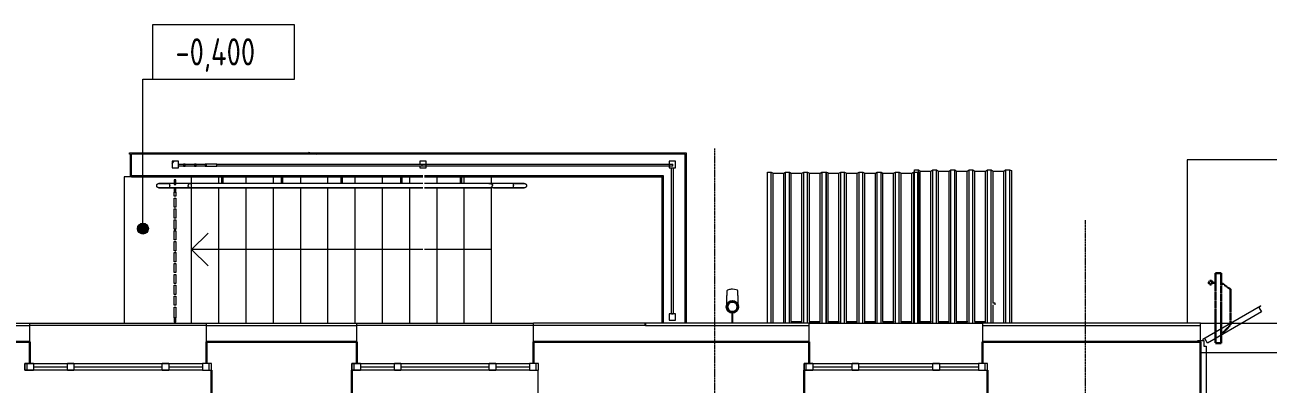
# Model space of a CAD drawing. Header units: millimetres. Extents: x -42533 to 645315, y 3457 to 82611.
# Drawn here: x 58874 to 70273, y 52737 to 56035 of the extents above; entities that cross this region are included whole.
import ezdxf

# ---------------------------------------------------------------- set-up
doc = ezdxf.new("R2010")
doc.units = ezdxf.units.MM
doc.linetypes.add('ADSK_Линия сетки', pattern=[25, 20, -2.5, 0, -2.5])
doc.linetypes.add('ADSK_Штриховая_ш3 п1_5', pattern=[4.5, 3, -1.5])
for name, color, linetype, lineweight in [('_ Окна', 7, 'Continuous', 9), ('Аннотация', 7, 'Continuous', 18), ('Двери', 7, 'Continuous', 9), ('Лестницы', 7, 'Continuous', 9), ('Обобщенные модели', 7, 'Continuous', 18), ('Ограждение', 7, 'Continuous', 9), ('Окна', 7, 'Continuous', 9), ('Оси', 253, 'Continuous', 9), ('Отметки', 7, 'Continuous', 9), ('Перекрытие', 7, 'Continuous', 18), ('Стены внутренние', 7, 'Continuous', 18), ('Стены наружные', 7, 'Continuous', 18), ('Стены несущие', 7, 'Continuous', 30), ('Стены отделка', 7, 'Continuous', 30), ('Стены штриховка', 7, 'Continuous', 9), ('Стрелки вверх', 7, 'Continuous', 18), ('ШТРИХОВКА', 252, 'Continuous', 15)]:
    doc.layers.add(name, color=color, linetype=linetype, lineweight=lineweight)
doc.layers.add('Линии', color=7, linetype='Continuous', lineweight=9, true_color=0x00a600)
doc.styles.add('GOST Common_3', font='GOST_Common.ttf', dxfattribs={"width": 0.8, "height": 350})
pattern_1 = [(45, (557.2, 188.9), (-106.066, 106.066), [])]

# ---------------------------------------------------------------- blocks, each defined once
blk = doc.blocks.new('1 этаж')
at = {"layer": 'Обобщенные модели', "lineweight": 9}
h = blk.add_hatch(dxfattribs=at)
h.set_pattern_fill('FP_17', color=8, style=0, pattern_type=2)
h.set_pattern_definition([(45, (557.2, 188.9), (-106.066, 106.066), [])])
h.paths.add_polyline_path([(39169.055, 21110.22), (39192.16, 21116.296), (39208.146, 21129.045), (39217.801, 21150.698), (39217.801, 21171.346), (39208.146, 21191.394), (39188.717, 21205.732), (39169.055, 21210.22), (39146.375, 21204.482), (39129.963, 21191.394), (39120.309, 21171.346), (39121.431, 21146.763), (39129.963, 21129.045), (39147.361, 21115.171), (39161.59, 21111.924)])
at = {"layer": 'Ограждение'}
h = blk.add_hatch(dxfattribs=at)
h.set_pattern_fill('FP_23', color=8, style=0, pattern_type=2)
h.set_pattern_definition(pattern_1)
h.paths.add_polyline_path([(34091.529, 22436.836), (34091.529, 22496.836), (34031.529, 22496.836), (34031.529, 22436.836)])
h = blk.add_hatch(dxfattribs=at)
h.set_pattern_fill('FP_23', color=8, style=0, pattern_type=2)
h.set_pattern_definition(pattern_1)
h.paths.add_polyline_path([(34067.571, 21020.441), (34067.571, 21060.441), (34051.571, 21060.441), (34051.571, 21020.441)])
h.paths.add_polyline_path([(34064.176, 22211.77), (34067.571, 22211.77), (34067.571, 22251.77), (34051.571, 22251.77), (34051.571, 22211.77)])
h.paths.add_polyline_path([(34051.571, 22284.303), (34067.571, 22284.303), (34067.571, 22324.303), (34051.571, 22324.303), (34051.571, 22292.443)])
h = blk.add_hatch(dxfattribs=at)
h.set_pattern_fill('FP_23', color=8, style=0, pattern_type=2)
h.set_pattern_definition(pattern_1)
h.paths.add_polyline_path([(34067.571, 21158.441), (34067.571, 21174.441), (34051.571, 21174.441), (34051.571, 21158.441)])
h.paths.add_polyline_path([(34067.571, 21258.441), (34067.571, 21274.441), (34051.571, 21274.441), (34051.571, 21258.441)])
h.paths.add_polyline_path([(34067.571, 21358.441), (34067.571, 21374.441), (34051.571, 21374.441), (34051.571, 21358.441)])
h.paths.add_polyline_path([(34067.571, 21458.441), (34067.571, 21474.441), (34051.571, 21474.441), (34051.571, 21458.441)])
h.paths.add_polyline_path([(34067.571, 21558.441), (34067.571, 21574.441), (34051.571, 21574.441), (34051.571, 21558.441)])
h.paths.add_polyline_path([(34067.571, 21658.441), (34067.571, 21674.441), (34051.571, 21674.441), (34051.571, 21658.441)])
h.paths.add_polyline_path([(34051.571, 21758.441), (34067.571, 21758.441), (34067.571, 21774.441), (34051.571, 21774.441)])
h.paths.add_polyline_path([(34067.571, 21858.441), (34067.571, 21874.441), (34051.571, 21874.441), (34051.571, 21858.441)])
h.paths.add_polyline_path([(34067.571, 21958.441), (34067.571, 21974.441), (34051.571, 21974.441), (34051.571, 21958.441)])
h.paths.add_polyline_path([(34067.571, 22058.441), (34067.571, 22074.441), (34051.571, 22074.441), (34051.571, 22058.441)])
h.paths.add_polyline_path([(34051.571, 22158.441), (34067.571, 22158.441), (34067.571, 22174.441), (34051.571, 22174.441)])
at = {"layer": 'Отметки'}
h = blk.add_hatch(color=8, dxfattribs=at)
edge = h.paths.add_edge_path()
edge.add_arc((33764.612, 21878.169), 50, 0, 360)
at = {"layer": '_ Окна', "color": 8, "lineweight": 18}
for p, q in [((32682.554, 20580.22), (32682.554, 20640.22)), ((32682.554, 20640.22), (32762.554, 20640.22)), ((32762.554, 20640.22), (32762.554, 20580.22)), ((33072.554, 20580.22), (33072.554, 20640.22)), ((33072.554, 20640.22), (33132.554, 20640.22)), ((33132.554, 20640.22), (33132.554, 20580.22)), ((33942.554, 20580.22), (33942.554, 20640.22)), ((33942.554, 20640.22), (34002.554, 20640.22)), ((34002.554, 20640.22), (34002.554, 20580.22)), ((34312.554, 20640.22), (34312.554, 20580.22)), ((34392.554, 20640.22), (34312.554, 20640.22)), ((34392.554, 20580.22), (34392.554, 20640.22)), ((35680.296, 20580.22), (35680.296, 20640.22)), ((35680.296, 20640.22), (35760.296, 20640.22)), ((35760.296, 20640.22), (35760.296, 20580.22)), ((36070.296, 20580.22), (36070.296, 20640.22)), ((36070.296, 20640.22), (36130.296, 20640.22)), ((36130.296, 20640.22), (36130.296, 20580.22)), ((36940.296, 20580.22), (36940.296, 20640.22)), ((36940.296, 20640.22), (37000.296, 20640.22)), ((37000.296, 20640.22), (37000.296, 20580.22)), ((37310.296, 20640.22), (37310.296, 20580.22)), ((37390.296, 20640.22), (37310.296, 20640.22)), ((37390.296, 20580.22), (37390.296, 20640.22)), ((39826.702, 20580.22), (39826.702, 20640.22)), ((39826.702, 20640.22), (39906.702, 20640.22)), ((39906.702, 20640.22), (39906.702, 20580.22)), ((40266.702, 20580.22), (40266.702, 20640.22)), ((40266.702, 20640.22), (40326.702, 20640.22)), ((40326.702, 20640.22), (40326.702, 20580.22)), ((41006.702, 20580.22), (41006.702, 20640.22)), ((41006.702, 20640.22), (41066.702, 20640.22)), ((41066.702, 20640.22), (41066.702, 20580.22)), ((41426.702, 20640.22), (41426.702, 20580.22)), ((41506.702, 20640.22), (41426.702, 20640.22)), ((41506.702, 20580.22), (41506.702, 20640.22)), ((32762.554, 20580.22), (32682.554, 20580.22)), ((33132.554, 20580.22), (33072.554, 20580.22)), ((34002.554, 20580.22), (33942.554, 20580.22)), ((34312.554, 20580.22), (34392.554, 20580.22)), ((35760.296, 20580.22), (35680.296, 20580.22)), ((36130.296, 20580.22), (36070.296, 20580.22)), ((37000.296, 20580.22), (36940.296, 20580.22)), ((37310.296, 20580.22), (37390.296, 20580.22)), ((39906.702, 20580.22), (39826.702, 20580.22)), ((40326.702, 20580.22), (40266.702, 20580.22)), ((41066.702, 20580.22), (41006.702, 20580.22)), ((41426.702, 20580.22), (41506.702, 20580.22))]:
    blk.add_line(p, q, dxfattribs=at)
at = {"layer": '_ Окна', "color": 8}
for p, q in [((32702.554, 20580.22), (32702.554, 20640.22)), ((34372.554, 20580.22), (34372.554, 20640.22)), ((35700.296, 20580.22), (35700.296, 20640.22)), ((37370.296, 20580.22), (37370.296, 20640.22)), ((39846.702, 20580.22), (39846.702, 20640.22)), ((41486.702, 20580.22), (41486.702, 20640.22)), ((32762.554, 20610.22), (33072.554, 20610.22)), ((33132.554, 20610.22), (33942.554, 20610.22)), ((34002.554, 20610.22), (34312.554, 20610.22)), ((35760.296, 20610.22), (36070.296, 20610.22)), ((36130.296, 20610.22), (36940.296, 20610.22)), ((37000.296, 20610.22), (37310.296, 20610.22)), ((39906.702, 20610.22), (40266.702, 20610.22)), ((40326.702, 20610.22), (41006.702, 20610.22)), ((41066.702, 20610.22), (41426.702, 20610.22))]:
    blk.add_line(p, q, dxfattribs=at)
at = {"layer": 'Аннотация', "color": 8, "lineweight": 20, "extrusion": (0, 0, -1)}
for p, q in [((35153.242, 23748.32), (33853.242, 23748.32)), ((33853.242, 23748.32), (33853.242, 23248.32)), ((35153.242, 23248.32), (35153.242, 23748.32)), ((33853.242, 23248.32), (35153.242, 23248.32))]:
    blk.add_line(p, q, dxfattribs=at)
at = {"layer": 'Аннотация', "color": 8, "lineweight": 9}
blk.add_line((35359.97, 22557.956), (35283.256, 22576.786), dxfattribs=at)
at = {"layer": 'Двери', "color": 8}
for p, q in [((43480.983, 20861.911), (44010.99, 21167.911)), ((44019.19, 21113.709), (43523.823, 20827.709)), ((44012.509, 21165.281), (43995.188, 21155.281)), ((43995.188, 21155.281), (44019.19, 21113.709)), ((44010.99, 21167.911), (44012.509, 21165.281)), ((43482.493, 20859.294), (43480.983, 20861.911)), ((43499.814, 20869.294), (43482.493, 20859.294)), ((43523.823, 20827.709), (43499.814, 20869.294)), ((43436.473, 20852.251), (43491.473, 20852.251)), ((43436.473, 20840.22), (43436.473, 20852.251)), ((43461.473, 20840.22), (43436.473, 20840.22)), ((43461.473, 20739.204), (43461.473, 20840.22)), ((43491.473, 20852.251), (43491.473, 20799.22)), ((43491.473, 20799.22), (43512.473, 20799.22)), ((43512.473, 20799.22), (43512.473, 20739.204)), ((43512.473, 20739.204), (43461.473, 20739.204))]:
    blk.add_line(p, q, dxfattribs=at)
at = {"layer": 'Лестницы', "color": 8}
for p, q in [((34211.571, 22360.22), (34211.571, 22362.443)), ((34211.571, 22292.443), (34211.571, 22350.22)), ((34461.571, 22360.22), (34461.571, 22362.443)), ((34461.571, 22360.22), (34461.571, 22362.443)), ((34461.571, 22292.443), (34461.571, 22350.22)), ((34461.571, 22292.443), (34461.571, 22350.22)), ((34711.571, 22360.22), (34711.571, 22362.443)), ((34711.571, 22360.22), (34711.571, 22362.443)), ((34711.571, 22292.443), (34711.571, 22350.22)), ((34711.571, 22292.443), (34711.571, 22350.22)), ((34961.571, 22360.22), (34961.571, 22362.443)), ((34961.571, 22360.22), (34961.571, 22362.443)), ((34961.571, 22292.443), (34961.571, 22350.22)), ((34961.571, 22292.443), (34961.571, 22350.22)), ((35211.571, 22360.22), (35211.571, 22362.443)), ((35211.571, 22360.22), (35211.571, 22362.443)), ((35211.571, 22292.443), (35211.571, 22350.22)), ((35211.571, 22292.443), (35211.571, 22350.22)), ((35461.571, 22360.22), (35461.571, 22362.443)), ((35461.571, 22360.22), (35461.571, 22362.443)), ((35461.571, 22292.443), (35461.571, 22350.22)), ((35461.571, 22292.443), (35461.571, 22350.22)), ((35711.571, 22360.22), (35711.571, 22362.443)), ((35711.571, 22360.22), (35711.571, 22362.443)), ((35711.571, 22292.443), (35711.571, 22350.22)), ((35711.571, 22292.443), (35711.571, 22350.22)), ((35961.571, 22360.22), (35961.571, 22362.443)), ((35961.571, 22360.22), (35961.571, 22362.443)), ((35961.571, 22292.443), (35961.571, 22350.22)), ((35961.571, 22292.443), (35961.571, 22350.22)), ((36211.571, 22360.22), (36211.571, 22362.443)), ((36211.571, 22360.22), (36211.571, 22362.443)), ((36211.571, 22292.443), (36211.571, 22350.22)), ((36211.571, 22292.443), (36211.571, 22350.22)), ((36461.571, 22360.22), (36461.571, 22362.443)), ((36461.571, 22360.22), (36461.571, 22362.443)), ((36461.571, 22292.443), (36461.571, 22350.22)), ((36461.571, 22292.443), (36461.571, 22350.22)), ((36711.571, 22360.22), (36711.571, 22362.443)), ((36711.571, 22360.22), (36711.571, 22362.443)), ((36711.571, 22292.443), (36711.571, 22350.22)), ((36711.571, 22292.443), (36711.571, 22350.22)), ((36961.571, 22360.22), (36961.571, 22362.443)), ((36961.571, 22360.22), (36961.571, 22362.443)), ((36961.571, 22292.443), (36961.571, 22350.22)), ((36961.571, 22292.443), (36961.571, 22350.22)), ((34211.571, 21010.22), (34211.571, 22252.443)), ((34461.571, 21010.22), (34461.571, 22252.443)), ((34461.571, 21010.22), (34461.571, 22252.443)), ((34711.571, 21010.22), (34711.571, 22252.443)), ((34711.571, 21010.22), (34711.571, 22252.443)), ((34961.571, 21010.22), (34961.571, 22252.443)), ((34961.571, 21010.22), (34961.571, 22252.443)), ((35211.571, 21010.22), (35211.571, 22252.443)), ((35211.571, 21010.22), (35211.571, 22252.443)), ((35461.571, 21010.22), (35461.571, 22252.443)), ((35461.571, 21010.22), (35461.571, 22252.443)), ((35711.571, 21010.22), (35711.571, 22252.443)), ((35711.571, 21010.22), (35711.571, 22252.443)), ((35961.571, 21010.22), (35961.571, 22252.443)), ((35961.571, 21010.22), (35961.571, 22252.443)), ((36211.571, 21010.22), (36211.571, 22252.443)), ((36211.571, 21010.22), (36211.571, 22252.443)), ((36461.571, 21010.22), (36461.571, 22252.443)), ((36461.571, 21010.22), (36461.571, 22252.443)), ((36711.571, 21010.22), (36711.571, 22252.443)), ((36711.571, 21010.22), (36711.571, 22252.443)), ((36961.571, 21010.22), (36961.571, 22252.443)), ((36961.571, 21010.22), (36961.571, 22252.443))]:
    blk.add_line(p, q, dxfattribs=at)
at = {"layer": 'Линии', "color": 8, "linetype": 'ADSK_Штриховая_ш3 п1_5', "lineweight": 30}
for p, q in [((43651.473, 21469.642), (43598.473, 21470.368)), ((43598.473, 21470.368), (43598.473, 20827.282)), ((43651.473, 20826.556), (43651.473, 21469.642)), ((43598.473, 21377.936), (43553.769, 21383.084)), ((43651.473, 21380.72), (43736.473, 21321.202)), ((43736.473, 21321.202), (43736.473, 20993.305)), ((43736.473, 20993.305), (43651.473, 20908.305)), ((43598.473, 20827.282), (43651.473, 20826.556))]:
    blk.add_line(p, q, dxfattribs=at)
blk.add_circle((43553.769, 21383.084), 17, dxfattribs=at)
at = {"layer": 'Обобщенные модели', "color": 8}
for p, q in [((39490.102, 22397.457), (39525.102, 22397.457)), ((39490.102, 21010.22), (39490.102, 22397.457)), ((39525.102, 22397.457), (39542.102, 22387.373)), ((39525.102, 21010.22), (39525.102, 22397.457)), ((39542.102, 22387.373), (39639.802, 22387.373)), ((39542.102, 21010.22), (39542.102, 22387.373)), ((39639.802, 22387.373), (39656.802, 22397.457)), ((39639.802, 21010.22), (39639.802, 22387.373)), ((39656.802, 22397.457), (39691.802, 22397.457)), ((39656.802, 21010.22), (39656.802, 22397.457)), ((39691.802, 22397.457), (39708.802, 22387.373)), ((39691.802, 21010.22), (39691.802, 22397.457)), ((39708.802, 22387.373), (39806.502, 22387.373)), ((39708.802, 21026.72), (39708.802, 22387.373)), ((39806.502, 22387.373), (39823.502, 22397.457)), ((39806.502, 21026.72), (39806.502, 22387.373)), ((39823.502, 22397.457), (39858.502, 22397.457)), ((39823.502, 21010.22), (39823.502, 22397.457)), ((39858.502, 22397.457), (39875.502, 22387.373)), ((39858.502, 21010.044), (39858.502, 22397.457)), ((39875.502, 22387.373), (39973.202, 22387.373)), ((39875.502, 21026.72), (39875.502, 22387.373)), ((39973.202, 22387.373), (39990.202, 22397.457)), ((39973.202, 21026.72), (39973.202, 22387.373)), ((39990.202, 22397.457), (40025.202, 22397.457)), ((39990.202, 22397.457), (39990.202, 21010.22)), ((40025.202, 22397.457), (40031.149, 22396.221)), ((40025.202, 22397.457), (40025.202, 21010.22)), ((40027.388, 22397.002), (40031.702, 22397.002)), ((40031.702, 22397.002), (40034.029, 22395.622)), ((40031.702, 21010.22), (40031.702, 22397.002)), ((40031.702, 22396.106), (40045.202, 22393.299)), ((40045.202, 22393.299), (40045.202, 21010.22)), ((40045.202, 22388.995), (40048.702, 22386.919)), ((40048.702, 22386.919), (40146.402, 22386.919)), ((40048.702, 21026.72), (40048.702, 22386.919)), ((40146.402, 22386.919), (40163.402, 22397.002)), ((40146.402, 21026.72), (40146.402, 22386.919)), ((40163.402, 22397.002), (40198.402, 22397.002)), ((40163.402, 21010.22), (40163.402, 22397.002)), ((40198.402, 22397.002), (40215.402, 22386.919)), ((40198.402, 21010.22), (40198.402, 22397.002)), ((40215.402, 22386.919), (40313.102, 22386.919)), ((40215.402, 21026.72), (40215.402, 22386.919)), ((40313.102, 22386.919), (40330.102, 22397.002)), ((40313.102, 21026.72), (40313.102, 22386.919)), ((40330.102, 22397.002), (40365.102, 22397.002)), ((40330.102, 21010.22), (40330.102, 22397.002)), ((40365.102, 22397.002), (40382.102, 22386.919)), ((40365.102, 21010.22), (40365.102, 22397.002)), ((40382.102, 22386.919), (40479.802, 22386.919)), ((40382.102, 21026.72), (40382.102, 22386.919)), ((40479.802, 22386.919), (40496.802, 22397.002)), ((40479.802, 21026.72), (40479.802, 22386.919)), ((40496.802, 22397.002), (40531.802, 22397.002)), ((40496.802, 21010.22), (40496.802, 22397.002)), ((40531.802, 22397.002), (40548.802, 22386.919)), ((40531.802, 21010.22), (40531.802, 22397.002)), ((40548.802, 22386.919), (40646.502, 22386.919)), ((40548.802, 21026.72), (40548.802, 22386.919)), ((40646.502, 22386.919), (40663.502, 22397.002)), ((40646.502, 21026.72), (40646.502, 22386.919)), ((40663.502, 22397.002), (40698.502, 22397.002)), ((40663.502, 21010.22), (40663.502, 22397.002)), ((40698.502, 22397.002), (40715.502, 22386.919)), ((40698.502, 21010.22), (40698.502, 22397.002)), ((40715.502, 22386.919), (40813.202, 22386.919)), ((40715.502, 21026.72), (40715.502, 22386.919)), ((40813.202, 22386.919), (40830.202, 22397.002)), ((40813.202, 21026.72), (40813.202, 22386.919)), ((40830.202, 22397.002), (40865.202, 22397.002)), ((40830.202, 22397.002), (40830.202, 21010.22)), ((40839.801, 22416.051), (40874.801, 22416.051)), ((40839.801, 21010.22), (40839.801, 22416.051)), ((40865.202, 22397.002), (40865.202, 21010.22)), ((40874.801, 22416.051), (40891.801, 22405.967)), ((40874.801, 21010.22), (40874.801, 22416.051)), ((40879.981, 22393.929), (40885.202, 22392.844)), ((40885.202, 22392.844), (40885.202, 21010.22)), ((40891.801, 22405.967), (40989.501, 22405.967)), ((40891.801, 21026.72), (40891.801, 22405.967)), ((40989.501, 22405.967), (41006.501, 22416.051)), ((40989.501, 21026.72), (40989.501, 22405.967)), ((41006.501, 22416.051), (41041.501, 22416.051)), ((41006.501, 21010.22), (41006.501, 22416.051)), ((41041.501, 22416.051), (41058.501, 22405.967)), ((41041.501, 21010.22), (41041.501, 22416.051)), ((41058.501, 22405.967), (41156.201, 22405.967)), ((41058.501, 21026.72), (41058.501, 22405.967)), ((41156.201, 22405.967), (41173.201, 22416.051)), ((41156.201, 21026.72), (41156.201, 22405.967)), ((41173.201, 22416.051), (41208.201, 22416.051)), ((41173.201, 21010.22), (41173.201, 22416.051)), ((41208.201, 22416.051), (41225.201, 22405.967)), ((41208.201, 21010.22), (41208.201, 22416.051)), ((41225.201, 22405.967), (41322.901, 22405.967)), ((41225.201, 21026.72), (41225.201, 22405.967)), ((41322.901, 22405.967), (41339.901, 22416.051)), ((41322.901, 21026.72), (41322.901, 22405.967)), ((41339.901, 22416.051), (41374.901, 22416.051)), ((41339.901, 21010.22), (41339.901, 22416.051)), ((41374.901, 22416.051), (41391.901, 22405.967)), ((41374.901, 21010.22), (41374.901, 22416.051)), ((41391.901, 22405.967), (41489.601, 22405.967)), ((41391.901, 21026.72), (41391.901, 22405.967)), ((41489.601, 22405.967), (41506.601, 22416.051)), ((41489.601, 21026.72), (41489.601, 22405.967)), ((41506.601, 22416.051), (41541.601, 22416.051)), ((41506.601, 21010.22), (41506.601, 22416.051)), ((41541.601, 22416.051), (41558.601, 22405.967)), ((41541.601, 21010.22), (41541.601, 22416.051)), ((41558.601, 22405.967), (41656.301, 22405.967)), ((41558.601, 21195.22), (41558.601, 22405.967)), ((41656.301, 22405.967), (41673.301, 22416.051)), ((41656.301, 21010.22), (41656.301, 22405.967)), ((41673.301, 22416.051), (41708.301, 22416.051)), ((41673.301, 22416.051), (41673.301, 21010.22)), ((41708.301, 22416.051), (41728.301, 22411.892)), ((41708.301, 22416.051), (41708.301, 21010.22)), ((41728.301, 22411.892), (41728.301, 21010.22)), ((39119.055, 21306.371), (39119.055, 21263.867)), ((39219.055, 21263.867), (39219.055, 21306.371)), ((39164.055, 21109.361), (39164.055, 21010.22)), ((39174.055, 21010.22), (39174.055, 21109.361)), ((41558.601, 21010.22), (41558.601, 21177.505))]:
    blk.add_line(p, q, dxfattribs=at)
at = {"layer": 'Обобщенные модели', "color": 8, "flags": 128}
for points in [[(39119.055, 21173.237), (39119.055, 21174.507), (39119.055, 21177.171), (39119.055, 21180.047), (39119.055, 21183.132), (39119.055, 21186.419), (39119.055, 21189.905), (39119.055, 21193.584), (39119.055, 21197.449), (39119.055, 21201.494), (39119.055, 21205.714), (39119.055, 21210.1), (39119.055, 21214.647), (39119.055, 21219.347), (39119.055, 21224.192), (39119.055, 21229.174), (39119.055, 21234.287), (39119.055, 21239.521), (39119.055, 21244.867), (39119.055, 21250.319), (39119.055, 21255.866), (39119.055, 21261.5), (39119.055, 21263.867)], [(39219.055, 21263.867), (39219.055, 21258.2), (39219.055, 21252.615), (39219.055, 21247.123), (39219.055, 21241.731), (39219.055, 21236.449), (39219.055, 21231.286), (39219.055, 21226.248), (39219.055, 21221.345), (39219.055, 21216.584), (39219.055, 21211.972), (39219.055, 21207.518), (39219.055, 21203.229), (39219.055, 21199.11), (39219.055, 21195.169), (39219.055, 21191.412), (39219.055, 21187.846), (39219.055, 21184.475), (39219.055, 21181.305), (39219.055, 21178.341), (39219.055, 21175.589), (39219.055, 21173.237)]]:
    blk.add_lwpolyline(points, dxfattribs=at)
at = {"layer": 'Обобщенные модели', "color": 8}
for start, end in [(90, 270), (270, 90)]:
    blk.add_arc((39169.055, 21160.22), 52, start, end, dxfattribs=at)
at = {"layer": 'Обобщенные модели', "color": 8, "lineweight": 40}
for start, end in [(90, 270), (270, 90)]:
    blk.add_arc((39169.055, 21160.22), 50, start, end, dxfattribs=at)
at = {"layer": 'Обобщенные модели', "color": 8}
for start_param, end_param in [(4.71238898, 6.283185307), (3.141592654, 4.71238898)]:
    blk.add_ellipse((39169.055, 21306.371), major_axis=(-50, 0), ratio=0.309016994, start_param=start_param, end_param=end_param, dxfattribs=at)
at = {"layer": 'Ограждение', "color": 8, "lineweight": 18}
for p, q in [((34091.529, 22496.836), (34031.529, 22496.836)), ((34031.529, 22496.836), (34031.529, 22436.836)), ((34091.529, 22436.836), (34091.529, 22496.836)), ((34152.698, 22468.443), (34136.698, 22468.443)), ((34136.698, 22468.443), (34136.698, 22452.443)), ((34152.698, 22452.443), (34152.698, 22468.443)), ((34252.698, 22468.443), (34236.698, 22468.443)), ((34236.698, 22468.443), (34236.698, 22452.443)), ((34252.698, 22452.443), (34252.698, 22468.443)), ((34345.135, 22468.443), (34336.698, 22468.443)), ((34336.698, 22468.443), (34336.698, 22452.443)), ((34443.346, 22468.443), (34345.135, 22468.443)), ((34345.135, 22468.443), (34345.135, 22452.443)), ((34345.135, 22452.443), (34345.135, 22468.443)), ((34443.346, 22452.443), (34443.346, 22468.443)), ((34031.529, 22436.836), (34091.529, 22436.836)), ((34136.698, 22452.443), (34152.698, 22452.443)), ((34236.698, 22452.443), (34252.698, 22452.443)), ((34336.698, 22452.443), (34345.135, 22452.443)), ((34345.135, 22452.443), (34443.346, 22452.443)), ((34067.571, 22324.303), (34051.571, 22324.303)), ((34051.571, 22324.303), (34051.571, 22284.303)), ((34051.571, 22284.303), (34067.571, 22284.303)), ((34067.571, 22251.77), (34051.571, 22251.77)), ((34051.571, 22251.77), (34051.571, 22211.77)), ((34067.571, 22284.303), (34067.571, 22324.303)), ((34067.571, 22211.77), (34067.571, 22251.77)), ((34051.571, 22211.77), (34067.571, 22211.77)), ((34067.571, 22174.441), (34051.571, 22174.441)), ((34051.571, 22158.441), (34067.571, 22158.441)), ((34067.571, 22074.441), (34051.571, 22074.441)), ((34051.571, 22058.441), (34067.571, 22058.441)), ((34067.571, 21974.441), (34051.571, 21974.441)), ((34051.571, 21958.441), (34067.571, 21958.441)), ((34067.571, 21874.441), (34051.571, 21874.441)), ((34051.571, 21858.441), (34067.571, 21858.441)), ((34067.571, 21774.441), (34051.571, 21774.441)), ((34051.571, 21758.441), (34067.571, 21758.441)), ((34067.571, 21674.441), (34051.571, 21674.441)), ((34051.571, 21658.441), (34067.571, 21658.441)), ((34067.571, 21574.441), (34051.571, 21574.441)), ((34051.571, 21558.441), (34067.571, 21558.441)), ((34067.571, 21474.441), (34051.571, 21474.441)), ((34051.571, 21458.441), (34067.571, 21458.441)), ((34067.571, 21374.441), (34051.571, 21374.441)), ((34051.571, 21358.441), (34067.571, 21358.441)), ((34067.571, 21274.441), (34051.571, 21274.441)), ((34051.571, 21258.441), (34067.571, 21258.441)), ((34067.571, 21174.441), (34051.571, 21174.441)), ((34051.571, 21158.441), (34067.571, 21158.441)), ((34067.571, 21060.441), (34051.571, 21060.441)), ((34051.571, 21060.441), (34051.571, 21020.441)), ((34051.571, 21020.441), (34067.571, 21020.441)), ((34067.571, 21020.441), (34067.571, 21060.441))]:
    blk.add_line(p, q, dxfattribs=at)
at = {"layer": 'Ограждение', "color": 8}
for p, q in [((34091.529, 22468.443), (34136.698, 22468.443)), ((34152.698, 22468.443), (34236.698, 22468.443)), ((34252.698, 22468.443), (34336.698, 22468.443)), ((34443.346, 22468.443), (36323.836, 22468.443)), ((36362.637, 22496.836), (36302.637, 22496.836)), ((36302.637, 22496.836), (36302.637, 22468.443)), ((36323.836, 22452.443), (36323.836, 22468.443)), ((36323.836, 22468.443), (38622.299, 22468.443)), ((36362.637, 22436.836), (36362.637, 22496.836)), ((38648.906, 22496.836), (38588.906, 22496.836)), ((38588.906, 22496.836), (38588.906, 22436.836)), ((38622.299, 22452.443), (38622.299, 22468.443)), ((38648.906, 22436.836), (38648.906, 22496.836)), ((34136.698, 22452.443), (34091.529, 22452.443)), ((34236.698, 22452.443), (34152.698, 22452.443)), ((34336.698, 22452.443), (34252.698, 22452.443)), ((36323.836, 22452.443), (34443.346, 22452.443)), ((34485.855, 22352.443), (34485.855, 22292.443)), ((34493.355, 22352.443), (34485.855, 22352.443)), ((34500.855, 22352.443), (34493.355, 22352.443)), ((34500.855, 22292.443), (34500.855, 22352.443)), ((35032.463, 22352.443), (35032.463, 22292.443)), ((35039.963, 22352.443), (35032.463, 22352.443)), ((35047.463, 22352.443), (35039.963, 22352.443)), ((35047.463, 22292.443), (35047.463, 22352.443)), ((35579.071, 22350.22), (35579.071, 22292.443)), ((35594.071, 22292.443), (35594.071, 22350.22)), ((36125.68, 22350.22), (36125.68, 22292.443)), ((36140.68, 22292.443), (36140.68, 22350.22)), ((36302.637, 22452.443), (36302.637, 22436.836)), ((36302.637, 22436.836), (36362.637, 22436.836)), ((38622.299, 22452.443), (36323.836, 22452.443)), ((36672.288, 22350.22), (36672.288, 22292.443)), ((36687.288, 22292.443), (36687.288, 22350.22)), ((38588.906, 22436.836), (38648.906, 22436.836)), ((38611.571, 21096.856), (38611.571, 22436.814)), ((38627.571, 22436.814), (38627.571, 21096.856)), ((34051.571, 22292.443), (34011.571, 22292.443)), ((34011.571, 22252.443), (34011.571, 22292.443)), ((34051.571, 22292.443), (34011.571, 22292.443)), ((34011.571, 22274.779), (34011.571, 22270.106)), ((34011.571, 22272.443), (34011.571, 22274.779)), ((34011.571, 22270.106), (34011.571, 22272.443)), ((34011.571, 22252.443), (34194.032, 22252.443)), ((34194.032, 22252.443), (34011.571, 22252.443)), ((34194.032, 22292.443), (34067.571, 22292.443)), ((34194.032, 22292.443), (34067.571, 22292.443)), ((34194.032, 22292.443), (34210.583, 22292.443)), ((34194.032, 22252.443), (34210.583, 22252.443)), ((36331.571, 22292.443), (34211.571, 22292.443)), ((34211.571, 22252.443), (34211.571, 22292.443)), ((36331.571, 22292.443), (34211.571, 22292.443)), ((34211.571, 22252.443), (36331.571, 22252.443)), ((36331.571, 22252.443), (34211.571, 22252.443)), ((36331.571, 22292.443), (34212.773, 22292.443)), ((34212.773, 22252.443), (36331.571, 22252.443)), ((34224.142, 22292.443), (34225.267, 22292.443)), ((34224.142, 22252.443), (34225.267, 22252.443)), ((36331.571, 22292.443), (34225.267, 22292.443)), ((36331.571, 22252.443), (34225.267, 22252.443)), ((36935.382, 22292.443), (36347.571, 22292.443)), ((36947.876, 22292.443), (36347.571, 22292.443)), ((36961.571, 22292.443), (36347.571, 22292.443)), ((36961.571, 22292.443), (36347.571, 22292.443)), ((36347.571, 22252.443), (36935.382, 22252.443)), ((36947.876, 22252.443), (36347.571, 22252.443)), ((36347.571, 22252.443), (36961.571, 22252.443)), ((36961.571, 22252.443), (36347.571, 22252.443)), ((36979.111, 22292.443), (36947.876, 22292.443)), ((36979.111, 22252.443), (36947.876, 22252.443)), ((36961.571, 22282.09), (36961.571, 22292.443)), ((36961.571, 22252.443), (36961.571, 22262.796)), ((37161.571, 22292.443), (36979.111, 22292.443)), ((37161.571, 22292.443), (36979.111, 22292.443)), ((36979.111, 22252.443), (37161.571, 22252.443)), ((37161.571, 22252.443), (36979.111, 22252.443)), ((37161.571, 22252.443), (37161.571, 22292.443)), ((37161.571, 22270.106), (37161.571, 22274.779)), ((37161.571, 22274.779), (37161.571, 22272.443)), ((37161.571, 22272.443), (37161.571, 22270.106)), ((38611.219, 21096.836), (38611.219, 22237.188)), ((34051.571, 22174.441), (34051.571, 22211.77)), ((34051.571, 22074.441), (34051.571, 22158.441)), ((34067.571, 22211.77), (34067.571, 22174.441)), ((34067.571, 22158.441), (34067.571, 22074.441)), ((34051.571, 21974.441), (34051.571, 22058.441)), ((34067.571, 22058.441), (34067.571, 21974.441)), ((34051.571, 21874.441), (34051.571, 21958.441)), ((34067.571, 21958.441), (34067.571, 21874.441)), ((34051.571, 21774.441), (34051.571, 21858.441)), ((34067.571, 21858.441), (34067.571, 21774.441)), ((34051.571, 21674.441), (34051.571, 21758.441)), ((34051.571, 21574.441), (34051.571, 21658.441)), ((34067.571, 21758.441), (34067.571, 21674.441)), ((34067.571, 21658.441), (34067.571, 21574.441)), ((34051.571, 21474.441), (34051.571, 21558.441)), ((34067.571, 21558.441), (34067.571, 21474.441)), ((34051.571, 21374.441), (34051.571, 21458.441)), ((34067.571, 21458.441), (34067.571, 21374.441)), ((34051.571, 21274.441), (34051.571, 21358.441)), ((34067.571, 21358.441), (34067.571, 21274.441)), ((34051.571, 21174.441), (34051.571, 21258.441)), ((34067.571, 21258.441), (34067.571, 21174.441)), ((34051.571, 21060.441), (34051.571, 21158.441)), ((34067.571, 21158.441), (34067.571, 21060.441)), ((38648.906, 21096.836), (38588.906, 21096.836)), ((38588.906, 21096.836), (38588.906, 21036.836)), ((38611.571, 21096.856), (38627.571, 21096.856)), ((38648.906, 21036.836), (38648.906, 21096.836)), ((41578.457, 21195.22), (41557.31, 21195.22)), ((41578.457, 21177.505), (41578.457, 21195.22)), ((38588.906, 21036.836), (38648.906, 21036.836)), ((39706.446, 21026.72), (39808.857, 21026.72)), ((39807.691, 21010.72), (39707.612, 21010.72)), ((39873.146, 21026.72), (39975.557, 21026.72)), ((39974.391, 21010.72), (39874.312, 21010.72)), ((40045.202, 21026.72), (40150.841, 21026.72)), ((40149.675, 21010.72), (40045.202, 21010.72)), ((40210.962, 21026.72), (40317.541, 21026.72)), ((40316.375, 21010.72), (40212.128, 21010.72)), ((40377.662, 21026.72), (40484.241, 21026.72)), ((40483.075, 21010.72), (40378.828, 21010.72)), ((40544.362, 21026.72), (40650.941, 21026.72)), ((40649.775, 21010.72), (40545.528, 21010.72)), ((40711.062, 21026.72), (40817.641, 21026.72)), ((40816.475, 21010.72), (40712.228, 21010.72)), ((40887.361, 21026.72), (40993.94, 21026.72)), ((40992.774, 21010.72), (40888.527, 21010.72)), ((41054.061, 21026.72), (41160.64, 21026.72)), ((41159.474, 21010.72), (41055.227, 21010.72)), ((41220.761, 21026.72), (41327.34, 21026.72)), ((41326.174, 21010.72), (41221.927, 21010.72)), ((41387.461, 21026.72), (41494.04, 21026.72)), ((41492.874, 21010.72), (41388.627, 21010.72))]:
    blk.add_line(p, q, dxfattribs=at)
at = {"layer": 'Ограждение', "color": 8, "flags": 128}
for points in [[(33891.571, 22272.443), (33891.587, 22273.243), (33891.635, 22274.041), (33891.715, 22274.837), (33891.827, 22275.629), (33891.97, 22276.416), (33892.145, 22277.197), (33892.35, 22277.97), (33892.587, 22278.734), (33892.854, 22279.488), (33893.15, 22280.231), (33893.476, 22280.962), (33893.832, 22281.678), (33894.215, 22282.381), (33894.626, 22283.067), (33895.065, 22283.736), (33895.53, 22284.387), (33896.02, 22285.019), (33896.535, 22285.631), (33897.075, 22286.221), (33897.637, 22286.79), (33898.222, 22287.336), (33898.828, 22287.858), (33899.455, 22288.355), (33900.101, 22288.827), (33900.765, 22289.272), (33901.447, 22289.691), (33902.145, 22290.082), (33902.858, 22290.445), (33903.585, 22290.779), (33904.324, 22291.084), (33905.076, 22291.359), (33905.837, 22291.603), (33906.608, 22291.817), (33907.387, 22292), (33908.172, 22292.152), (33908.963, 22292.272), (33909.758, 22292.361), (33910.556, 22292.417), (33911.356, 22292.442), (33911.571, 22292.443)], [(33911.571, 22252.443), (33910.772, 22252.459), (33909.973, 22252.507), (33909.177, 22252.587), (33908.385, 22252.698), (33907.598, 22252.842), (33906.817, 22253.016), (33906.044, 22253.222), (33905.28, 22253.458), (33904.526, 22253.725), (33903.783, 22254.022), (33903.053, 22254.348), (33902.336, 22254.703), (33901.634, 22255.087), (33900.948, 22255.498), (33900.279, 22255.936), (33899.628, 22256.401), (33898.996, 22256.891), (33898.384, 22257.407), (33897.793, 22257.946), (33897.224, 22258.509), (33896.679, 22259.094), (33896.157, 22259.7), (33895.659, 22260.326), (33895.188, 22260.973), (33894.742, 22261.637), (33894.323, 22262.318), (33893.932, 22263.016), (33893.569, 22263.729), (33893.235, 22264.456), (33892.931, 22265.196), (33892.656, 22265.947), (33892.411, 22266.709), (33892.197, 22267.479), (33892.014, 22268.258), (33891.862, 22269.044), (33891.742, 22269.834), (33891.654, 22270.629), (33891.597, 22271.427), (33891.573, 22272.227), (33891.571, 22272.443)], [(34011.571, 22292.443), (34007.573, 22292.443), (34003.58, 22292.443), (33999.6, 22292.443), (33995.64, 22292.443), (33991.705, 22292.443), (33987.801, 22292.443), (33983.936, 22292.443), (33980.115, 22292.443), (33976.344, 22292.443), (33972.63, 22292.443), (33968.978, 22292.443), (33965.394, 22292.443), (33961.883, 22292.443), (33958.453, 22292.443), (33955.107, 22292.443), (33951.852, 22292.443), (33948.692, 22292.443), (33945.633, 22292.443), (33942.679, 22292.443), (33939.836, 22292.443), (33937.107, 22292.443), (33934.498, 22292.443), (33932.011, 22292.443), (33929.652, 22292.443), (33927.424, 22292.443), (33925.331, 22292.443), (33923.376, 22292.443), (33921.561, 22292.443), (33919.891, 22292.443), (33918.368, 22292.443), (33916.993, 22292.443), (33915.77, 22292.443), (33914.7, 22292.443), (33913.785, 22292.443), (33913.026, 22292.443), (33912.426, 22292.443), (33911.983, 22292.443), (33911.7, 22292.443), (33911.577, 22292.443), (33911.571, 22292.443)], [(33911.571, 22292.443), (33911.651, 22292.443), (33911.891, 22292.443), (33912.291, 22292.443), (33912.849, 22292.443), (33913.565, 22292.443), (33914.438, 22292.443), (33915.466, 22292.443), (33916.648, 22292.443), (33917.982, 22292.443), (33919.465, 22292.443), (33921.096, 22292.443), (33922.872, 22292.443), (33924.79, 22292.443), (33926.846, 22292.443), (33929.038, 22292.443), (33931.362, 22292.443), (33933.814, 22292.443), (33936.391, 22292.443), (33939.088, 22292.443), (33941.901, 22292.443), (33944.825, 22292.443), (33947.856, 22292.443), (33950.989, 22292.443), (33954.219, 22292.443), (33957.541, 22292.443), (33960.949, 22292.443), (33964.439, 22292.443), (33968.003, 22292.443), (33971.638, 22292.443), (33975.336, 22292.443), (33979.092, 22292.443), (33982.9, 22292.443), (33986.754, 22292.443), (33990.648, 22292.443), (33994.575, 22292.443), (33998.529, 22292.443), (34002.504, 22292.443), (34006.494, 22292.443), (34010.492, 22292.443), (34011.571, 22292.443)], [(34011.571, 22252.443), (34007.573, 22252.443), (34003.58, 22252.443), (33999.6, 22252.443), (33995.64, 22252.443), (33991.705, 22252.443), (33987.801, 22252.443), (33983.936, 22252.443), (33980.115, 22252.443), (33976.344, 22252.443), (33972.63, 22252.443), (33968.978, 22252.443), (33965.394, 22252.443), (33961.883, 22252.443), (33958.453, 22252.443), (33955.107, 22252.443), (33951.852, 22252.443), (33948.692, 22252.443), (33945.633, 22252.443), (33942.679, 22252.443), (33939.836, 22252.443), (33937.107, 22252.443), (33934.498, 22252.443), (33932.011, 22252.443), (33929.652, 22252.443), (33927.424, 22252.443), (33925.331, 22252.443), (33923.376, 22252.443), (33921.561, 22252.443), (33919.891, 22252.443), (33918.368, 22252.443), (33916.993, 22252.443), (33915.77, 22252.443), (33914.7, 22252.443), (33913.785, 22252.443), (33913.026, 22252.443), (33912.426, 22252.443), (33911.983, 22252.443), (33911.7, 22252.443), (33911.577, 22252.443), (33911.571, 22252.443)], [(33911.571, 22252.443), (33911.651, 22252.443), (33911.891, 22252.443), (33912.291, 22252.443), (33912.849, 22252.443), (33913.565, 22252.443), (33914.438, 22252.443), (33915.466, 22252.443), (33916.648, 22252.443), (33917.982, 22252.443), (33919.465, 22252.443), (33921.096, 22252.443), (33922.872, 22252.443), (33924.79, 22252.443), (33926.846, 22252.443), (33929.038, 22252.443), (33931.362, 22252.443), (33933.814, 22252.443), (33936.391, 22252.443), (33939.088, 22252.443), (33941.901, 22252.443), (33944.825, 22252.443), (33947.856, 22252.443), (33950.989, 22252.443), (33954.219, 22252.443), (33957.541, 22252.443), (33960.949, 22252.443), (33964.439, 22252.443), (33968.003, 22252.443), (33971.638, 22252.443), (33975.336, 22252.443), (33979.092, 22252.443), (33982.9, 22252.443), (33986.754, 22252.443), (33990.648, 22252.443), (33994.575, 22252.443), (33998.529, 22252.443), (34002.504, 22252.443), (34006.494, 22252.443), (34010.492, 22252.443), (34011.571, 22252.443)], [(34199.078, 22292.443), (34197.799, 22292.402), (34196.532, 22292.28), (34195.287, 22292.08), (34194.075, 22291.807), (34192.905, 22291.466), (34191.783, 22291.065), (34190.715, 22290.611), (34189.705, 22290.111), (34188.756, 22289.574), (34187.868, 22289.006), (34187.041, 22288.415), (34186.273, 22287.807), (34185.564, 22287.187), (34184.91, 22286.56), (34184.308, 22285.929), (34183.756, 22285.298), (34183.25, 22284.67), (34182.787, 22284.046), (34182.364, 22283.428), (34181.979, 22282.817), (34181.627, 22282.214), (34181.307, 22281.62), (34181.017, 22281.034), (34180.753, 22280.457), (34180.515, 22279.889), (34180.3, 22279.328), (34180.107, 22278.776), (34179.934, 22278.232), (34179.779, 22277.694), (34179.643, 22277.163), (34179.522, 22276.638), (34179.418, 22276.118), (34179.329, 22275.603), (34179.254, 22275.093), (34179.193, 22274.585), (34179.145, 22274.081), (34179.11, 22273.579), (34179.088, 22273.078), (34179.078, 22272.578), (34179.078, 22272.443)], [(34199.078, 22252.443), (34197.799, 22252.484), (34196.532, 22252.606), (34195.287, 22252.805), (34194.075, 22253.079), (34192.905, 22253.419), (34191.783, 22253.821), (34190.715, 22254.275), (34189.705, 22254.775), (34188.756, 22255.312), (34187.868, 22255.88), (34187.041, 22256.471), (34186.273, 22257.079), (34185.564, 22257.699), (34184.91, 22258.326), (34184.308, 22258.957), (34183.756, 22259.588), (34183.25, 22260.216), (34182.787, 22260.84), (34182.364, 22261.458), (34181.979, 22262.069), (34181.627, 22262.672), (34181.307, 22263.266), (34181.017, 22263.852), (34180.753, 22264.429), (34180.515, 22264.997), (34180.3, 22265.557), (34180.107, 22266.11), (34179.934, 22266.654), (34179.779, 22267.192), (34179.643, 22267.723), (34179.522, 22268.248), (34179.418, 22268.767), (34179.329, 22269.282), (34179.254, 22269.793), (34179.193, 22270.3), (34179.145, 22270.805), (34179.11, 22271.307), (34179.088, 22271.808), (34179.078, 22272.308), (34179.078, 22272.443)], [(34212.773, 22292.443), (34211.821, 22292.443), (34210.841, 22292.443), (34209.834, 22292.443), (34208.802, 22292.443), (34207.746, 22292.443), (34206.668, 22292.443), (34205.569, 22292.443), (34204.453, 22292.443), (34203.32, 22292.443), (34202.171, 22292.443), (34201.01, 22292.443), (34199.838, 22292.443), (34198.656, 22292.443), (34197.467, 22292.443), (34196.273, 22292.443), (34195.074, 22292.443), (34194.032, 22292.443)], [(34194.032, 22252.443), (34195.232, 22252.443), (34196.43, 22252.443), (34197.624, 22252.443), (34198.812, 22252.443), (34199.992, 22252.443), (34201.163, 22252.443), (34202.323, 22252.443), (34203.469, 22252.443), (34204.601, 22252.443), (34205.715, 22252.443), (34206.811, 22252.443), (34207.886, 22252.443), (34208.939, 22252.443), (34209.968, 22252.443), (34210.972, 22252.443), (34211.948, 22252.443), (34212.773, 22252.443)], [(34211.571, 22270.621), (34211.571, 22272.443), (34211.571, 22274.265)], [(36935.382, 22292.443), (36937.603, 22292.443), (36939.89, 22292.443), (36942.24, 22292.443), (36944.649, 22292.443), (36947.113, 22292.443), (36949.628, 22292.443), (36952.191, 22292.443), (36954.796, 22292.443), (36957.441, 22292.443), (36960.12, 22292.443), (36962.829, 22292.443), (36965.565, 22292.443), (36968.322, 22292.443), (36971.096, 22292.443), (36973.884, 22292.443), (36976.679, 22292.443), (36979.111, 22292.443)], [(36979.111, 22252.443), (36976.311, 22252.443), (36973.516, 22252.443), (36970.731, 22252.443), (36967.958, 22252.443), (36965.204, 22252.443), (36962.471, 22252.443), (36959.766, 22252.443), (36957.091, 22252.443), (36954.451, 22252.443), (36951.851, 22252.443), (36949.295, 22252.443), (36946.786, 22252.443), (36944.329, 22252.443), (36941.927, 22252.443), (36939.586, 22252.443), (36937.307, 22252.443), (36935.382, 22252.443)], [(36951.623, 22292.28), (36952.868, 22292.08), (36954.08, 22291.807), (36955.251, 22291.466), (36956.373, 22291.065), (36957.44, 22290.611), (36958.45, 22290.111), (36959.399, 22289.574), (36960.287, 22289.006), (36961.115, 22288.415), (36961.882, 22287.807), (36962.591, 22287.187), (36963.245, 22286.56), (36963.847, 22285.929), (36964.399, 22285.298), (36964.905, 22284.67), (36965.368, 22284.046), (36965.791, 22283.428), (36966.177, 22282.817), (36966.528, 22282.214), (36966.848, 22281.62), (36967.138, 22281.034), (36967.402, 22280.457), (36967.64, 22279.889), (36967.855, 22279.328), (36968.048, 22278.776), (36968.222, 22278.232), (36968.376, 22277.694), (36968.513, 22277.163), (36968.633, 22276.638), (36968.737, 22276.118), (36968.826, 22275.603), (36968.901, 22275.093), (36968.962, 22274.585), (36969.01, 22274.081), (36969.045, 22273.579), (36969.067, 22273.078), (36969.077, 22272.578), (36969.078, 22272.443)], [(36951.623, 22252.606), (36952.868, 22252.805), (36954.08, 22253.079), (36955.251, 22253.419), (36956.373, 22253.821), (36957.44, 22254.275), (36958.45, 22254.775), (36959.399, 22255.312), (36960.287, 22255.88), (36961.115, 22256.471), (36961.882, 22257.079), (36962.591, 22257.699), (36963.245, 22258.326), (36963.847, 22258.957), (36964.399, 22259.588), (36964.905, 22260.216), (36965.368, 22260.84), (36965.791, 22261.458), (36966.177, 22262.069), (36966.528, 22262.672), (36966.848, 22263.266), (36967.138, 22263.852), (36967.402, 22264.429), (36967.64, 22264.997), (36967.855, 22265.557), (36968.048, 22266.11), (36968.222, 22266.654), (36968.376, 22267.192), (36968.513, 22267.723), (36968.633, 22268.248), (36968.737, 22268.767), (36968.826, 22269.282), (36968.901, 22269.793), (36968.962, 22270.3), (36969.01, 22270.805), (36969.045, 22271.307), (36969.067, 22271.808), (36969.077, 22272.308), (36969.078, 22272.443)], [(37161.571, 22292.443), (37165.57, 22292.443), (37169.563, 22292.443), (37173.543, 22292.443), (37177.503, 22292.443), (37181.438, 22292.443), (37185.342, 22292.443), (37189.207, 22292.443), (37193.028, 22292.443), (37196.799, 22292.443), (37200.513, 22292.443), (37204.165, 22292.443), (37207.749, 22292.443), (37211.259, 22292.443), (37214.69, 22292.443), (37218.036, 22292.443), (37221.291, 22292.443), (37224.451, 22292.443), (37227.51, 22292.443), (37230.464, 22292.443), (37233.307, 22292.443), (37236.036, 22292.443), (37238.645, 22292.443), (37241.132, 22292.443), (37243.491, 22292.443), (37245.719, 22292.443), (37247.812, 22292.443), (37249.767, 22292.443), (37251.582, 22292.443), (37253.252, 22292.443), (37254.775, 22292.443), (37256.15, 22292.443), (37257.373, 22292.443), (37258.443, 22292.443), (37259.358, 22292.443), (37260.116, 22292.443), (37260.717, 22292.443), (37261.16, 22292.443), (37261.442, 22292.443), (37261.566, 22292.443), (37261.571, 22292.443)], [(37261.571, 22292.443), (37261.491, 22292.443), (37261.252, 22292.443), (37260.852, 22292.443), (37260.294, 22292.443), (37259.578, 22292.443), (37258.705, 22292.443), (37257.677, 22292.443), (37256.495, 22292.443), (37255.161, 22292.443), (37253.678, 22292.443), (37252.047, 22292.443), (37250.271, 22292.443), (37248.353, 22292.443), (37246.297, 22292.443), (37244.105, 22292.443), (37241.781, 22292.443), (37239.329, 22292.443), (37236.752, 22292.443), (37234.055, 22292.443), (37231.242, 22292.443), (37228.318, 22292.443), (37225.287, 22292.443), (37222.153, 22292.443), (37218.923, 22292.443), (37215.602, 22292.443), (37212.193, 22292.443), (37208.704, 22292.443), (37205.14, 22292.443), (37201.505, 22292.443), (37197.807, 22292.443), (37194.051, 22292.443), (37190.243, 22292.443), (37186.389, 22292.443), (37182.495, 22292.443), (37178.568, 22292.443), (37174.614, 22292.443), (37170.639, 22292.443), (37166.649, 22292.443), (37162.651, 22292.443), (37161.571, 22292.443)], [(37161.571, 22252.443), (37165.57, 22252.443), (37169.563, 22252.443), (37173.543, 22252.443), (37177.503, 22252.443), (37181.438, 22252.443), (37185.342, 22252.443), (37189.207, 22252.443), (37193.028, 22252.443), (37196.799, 22252.443), (37200.513, 22252.443), (37204.165, 22252.443), (37207.749, 22252.443), (37211.259, 22252.443), (37214.69, 22252.443), (37218.036, 22252.443), (37221.291, 22252.443), (37224.451, 22252.443), (37227.51, 22252.443), (37230.464, 22252.443), (37233.307, 22252.443), (37236.036, 22252.443), (37238.645, 22252.443), (37241.132, 22252.443), (37243.491, 22252.443), (37245.719, 22252.443), (37247.812, 22252.443), (37249.767, 22252.443), (37251.582, 22252.443), (37253.252, 22252.443), (37254.775, 22252.443), (37256.15, 22252.443), (37257.373, 22252.443), (37258.443, 22252.443), (37259.358, 22252.443), (37260.116, 22252.443), (37260.717, 22252.443), (37261.16, 22252.443), (37261.442, 22252.443), (37261.566, 22252.443), (37261.571, 22252.443)], [(37261.571, 22252.443), (37261.491, 22252.443), (37261.252, 22252.443), (37260.852, 22252.443), (37260.294, 22252.443), (37259.578, 22252.443), (37258.705, 22252.443), (37257.677, 22252.443), (37256.495, 22252.443), (37255.161, 22252.443), (37253.678, 22252.443), (37252.047, 22252.443), (37250.271, 22252.443), (37248.353, 22252.443), (37246.297, 22252.443), (37244.105, 22252.443), (37241.781, 22252.443), (37239.329, 22252.443), (37236.752, 22252.443), (37234.055, 22252.443), (37231.242, 22252.443), (37228.318, 22252.443), (37225.287, 22252.443), (37222.153, 22252.443), (37218.923, 22252.443), (37215.602, 22252.443), (37212.193, 22252.443), (37208.704, 22252.443), (37205.14, 22252.443), (37201.505, 22252.443), (37197.807, 22252.443), (37194.051, 22252.443), (37190.243, 22252.443), (37186.389, 22252.443), (37182.495, 22252.443), (37178.568, 22252.443), (37174.614, 22252.443), (37170.639, 22252.443), (37166.649, 22252.443), (37162.651, 22252.443), (37161.571, 22252.443)], [(37261.571, 22292.443), (37262.371, 22292.427), (37263.17, 22292.379), (37263.966, 22292.299), (37264.758, 22292.187), (37265.545, 22292.044), (37266.326, 22291.87), (37267.099, 22291.664), (37267.863, 22291.428), (37268.617, 22291.161), (37269.36, 22290.864), (37270.09, 22290.538), (37270.807, 22290.183), (37271.509, 22289.799), (37272.195, 22289.388), (37272.864, 22288.95), (37273.515, 22288.485), (37274.147, 22287.994), (37274.759, 22287.479), (37275.35, 22286.94), (37275.919, 22286.377), (37276.464, 22285.792), (37276.986, 22285.186), (37277.483, 22284.559), (37277.955, 22283.913), (37278.401, 22283.249), (37278.82, 22282.567), (37279.211, 22281.869), (37279.573, 22281.157), (37279.908, 22280.43), (37280.212, 22279.69), (37280.487, 22278.939), (37280.732, 22278.177), (37280.946, 22277.406), (37281.129, 22276.628), (37281.28, 22275.842), (37281.401, 22275.051), (37281.489, 22274.256), (37281.546, 22273.458), (37281.57, 22272.659), (37281.571, 22272.443)], [(37281.571, 22272.443), (37281.555, 22271.643), (37281.507, 22270.845), (37281.428, 22270.049), (37281.316, 22269.257), (37281.173, 22268.47), (37280.998, 22267.689), (37280.793, 22266.916), (37280.556, 22266.152), (37280.289, 22265.397), (37279.993, 22264.655), (37279.666, 22263.924), (37279.311, 22263.207), (37278.928, 22262.505), (37278.517, 22261.819), (37278.078, 22261.15), (37277.613, 22260.499), (37277.123, 22259.867), (37276.608, 22259.255), (37276.068, 22258.664), (37275.506, 22258.096), (37274.921, 22257.55), (37274.314, 22257.028), (37273.688, 22256.531), (37273.042, 22256.059), (37272.378, 22255.613), (37271.696, 22255.195), (37270.998, 22254.804), (37270.285, 22254.441), (37269.558, 22254.107), (37268.819, 22253.802), (37268.067, 22253.527), (37267.306, 22253.283), (37266.535, 22253.069), (37265.756, 22252.886), (37264.971, 22252.734), (37264.18, 22252.614), (37263.385, 22252.525), (37262.587, 22252.469), (37261.787, 22252.444), (37261.571, 22252.443)]]:
    blk.add_lwpolyline(points, dxfattribs=at)
at = {"layer": 'Ограждение', "color": 8}
for start_param, end_param in [(4.71238898, 6.411112947), (3.027804785, 4.71238898)]:
    blk.add_ellipse((34199.078, 22272.443), major_axis=(0, 20), ratio=0.624695048, start_param=start_param, end_param=end_param, dxfattribs=at)
at = {"layer": 'Окна', "color": 8}
for p, q in [((32682.554, 20640.22), (32682.554, 20580.22)), ((32762.554, 20640.22), (32682.554, 20640.22)), ((32762.554, 20640.22), (33072.554, 20640.22)), ((33132.554, 20640.22), (33072.554, 20640.22)), ((33132.554, 20640.22), (33942.554, 20640.22)), ((34002.554, 20640.22), (33942.554, 20640.22)), ((34002.554, 20640.22), (34312.554, 20640.22)), ((34392.554, 20640.22), (34312.554, 20640.22)), ((34392.554, 20580.22), (34392.554, 20640.22)), ((35680.296, 20640.22), (35680.296, 20580.22)), ((35760.296, 20640.22), (35680.296, 20640.22)), ((35760.296, 20640.22), (36070.296, 20640.22)), ((36130.296, 20640.22), (36070.296, 20640.22)), ((36130.296, 20640.22), (36940.296, 20640.22)), ((37000.296, 20640.22), (36940.296, 20640.22)), ((37000.296, 20640.22), (37310.296, 20640.22)), ((37390.296, 20640.22), (37310.296, 20640.22)), ((37390.296, 20580.22), (37390.296, 20640.22)), ((39826.702, 20640.22), (39826.702, 20580.22)), ((39906.702, 20640.22), (39826.702, 20640.22)), ((39906.702, 20640.22), (40266.702, 20640.22)), ((40326.702, 20640.22), (40266.702, 20640.22)), ((40326.702, 20640.22), (41006.702, 20640.22)), ((41066.702, 20640.22), (41006.702, 20640.22)), ((41066.702, 20640.22), (41426.702, 20640.22)), ((41506.702, 20640.22), (41426.702, 20640.22)), ((41506.702, 20580.22), (41506.702, 20640.22)), ((32682.554, 20580.22), (32762.554, 20580.22)), ((33072.554, 20580.22), (32762.554, 20580.22)), ((33072.554, 20580.22), (33132.554, 20580.22)), ((33942.554, 20580.22), (33132.554, 20580.22)), ((33942.554, 20580.22), (34002.554, 20580.22)), ((34312.554, 20580.22), (34002.554, 20580.22)), ((34312.554, 20580.22), (34392.554, 20580.22)), ((35680.296, 20580.22), (35760.296, 20580.22)), ((36070.296, 20580.22), (35760.296, 20580.22)), ((36070.296, 20580.22), (36130.296, 20580.22)), ((36940.296, 20580.22), (36130.296, 20580.22)), ((36940.296, 20580.22), (37000.296, 20580.22)), ((37310.296, 20580.22), (37000.296, 20580.22)), ((37310.296, 20580.22), (37390.296, 20580.22)), ((39826.702, 20580.22), (39906.702, 20580.22)), ((40266.702, 20580.22), (39906.702, 20580.22)), ((40266.702, 20580.22), (40326.702, 20580.22)), ((41006.702, 20580.22), (40326.702, 20580.22)), ((41006.702, 20580.22), (41066.702, 20580.22)), ((41426.702, 20580.22), (41066.702, 20580.22)), ((41426.702, 20580.22), (41506.702, 20580.22))]:
    blk.add_line(p, q, dxfattribs=at)
at = {"layer": 'Оси', "color": 8, "linetype": 'ADSK_Линия сетки'}
for p, q in [((39006.766, -4506.781), (39006.766, 22614.069)), ((42406.766, -4162.595), (42406.766, 21955.22))]:
    blk.add_line(p, q, dxfattribs=at)
at = {"layer": 'Отметки', "color": 8, "lineweight": 20}
for p, q in [((33764.612, 23248.32), (34503.242, 23248.32)), ((33764.612, 21878.169), (33764.612, 23248.32))]:
    blk.add_line(p, q, dxfattribs=at)
at = {"layer": 'Отметки', "color": 8}
blk.add_circle((33764.612, 21878.169), 50, dxfattribs=at)
at = {"layer": 'Перекрытие', "color": 8}
for p, q in [((45819.055, 22510.22), (43339.05, 22510.22)), ((43339.05, 22510.22), (43339.05, 21010.22)), ((33591.571, 22352.443), (33591.571, 21010.22)), ((33651.571, 22352.443), (33591.571, 22352.443)), ((34211.571, 22292.443), (34211.571, 22350.22)), ((34211.571, 21010.22), (34211.571, 22252.443)), ((38368.627, 21010.22), (38371.424, 21010.22)), ((43461.473, 21010.22), (45361.473, 21010.22)), ((45311.473, 20739.204), (43511.473, 20739.204)), ((43511.473, 20739.204), (43511.473, 20325.753))]:
    blk.add_line(p, q, dxfattribs=at)
at = {"layer": 'Стены внутренние', "color": 8}
for p, q in [((33661.571, 22362.443), (33661.571, 22562.443)), ((36331.571, 22362.443), (33661.571, 22362.443)), ((38536.571, 22362.443), (36347.571, 22362.443)), ((38536.571, 21010.22), (38536.571, 22362.443)), ((37389.421, 20311.468), (37389.421, 20580.22))]:
    blk.add_line(p, q, dxfattribs=at)
at = {"layer": 'Стены наружные', "color": 8}
for p, q in [((33641.571, 22572.443), (38746.571, 22572.443)), ((33641.571, 22562.443), (33641.571, 22572.443)), ((38746.571, 22572.443), (38746.571, 21010.22)), ((33651.571, 22562.443), (33641.571, 22562.443)), ((33651.571, 22352.443), (33651.571, 22562.443)), ((38736.571, 22562.443), (33661.571, 22562.443)), ((38736.571, 21010.22), (38736.571, 22562.443)), ((33661.571, 22352.443), (33651.571, 22352.443)), ((33661.571, 22362.443), (33661.571, 22360.22)), ((33661.571, 22360.22), (36331.571, 22360.22)), ((33661.571, 22350.22), (33661.571, 22352.443)), ((34485.864, 22350.22), (33661.571, 22350.22)), ((35032.472, 22350.22), (34500.855, 22350.22)), ((36331.571, 22350.22), (35047.463, 22350.22)), ((36347.571, 22360.22), (38536.571, 22360.22)), ((38526.571, 22350.22), (36347.571, 22350.22)), ((38526.571, 21010.22), (38526.571, 22350.22)), ((32727.554, 21010.22), (34347.554, 21010.22)), ((34347.554, 20990.22), (32727.554, 20990.22)), ((35725.296, 21010.22), (37345.296, 21010.22)), ((37345.296, 20990.22), (35725.296, 20990.22)), ((39871.702, 21011.22), (39871.702, 21010.22)), ((39871.702, 21011.22), (41461.702, 21011.22)), ((39871.702, 21010.22), (41461.702, 21010.22)), ((41461.702, 21011.22), (41461.702, 21010.22))]:
    blk.add_line(p, q, dxfattribs=at)
at = {"layer": 'Стены несущие', "color": 8}
for p, q in [((31269.122, 20840.22), (32727.554, 20840.22)), ((32727.554, 20840.22), (32727.554, 20640.22)), ((34347.554, 20840.22), (35725.296, 20840.22)), ((34347.554, 20640.22), (34347.554, 20840.22)), ((35725.296, 20840.22), (35725.296, 20640.22)), ((39871.702, 20840.22), (37345.296, 20840.22)), ((37345.296, 20640.22), (37345.296, 20840.22)), ((39871.702, 20840.22), (39871.702, 20640.22)), ((41461.702, 20840.22), (43461.473, 20840.22)), ((41461.702, 20840.22), (41461.702, 20640.22)), ((43461.473, 20330.22), (43461.473, 20840.22)), ((34392.554, 20580.22), (34392.554, 20330.22)), ((35680.296, 20330.22), (35680.296, 20580.22)), ((39826.702, 20330.22), (39826.702, 20580.22)), ((41506.702, 20580.22), (41506.702, 20330.22))]:
    blk.add_line(p, q, dxfattribs=at)
at = {"layer": 'Стены отделка', "color": 8, "lineweight": 9}
for p, q in [((31418.658, 20990.22), (32727.554, 20990.22)), ((31438.596, 21010.22), (32727.554, 21010.22)), ((32727.554, 20840.22), (32727.554, 21010.22)), ((34347.554, 21010.22), (35725.296, 21010.22)), ((34347.554, 20840.22), (34347.554, 21010.22)), ((34347.554, 20990.22), (35725.296, 20990.22)), ((35725.296, 20840.22), (35725.296, 21010.22)), ((38368.627, 21010.22), (37345.296, 21010.22)), ((37345.296, 20840.22), (37345.296, 21010.22)), ((38371.66, 20990.22), (37345.296, 20990.22)), ((38368.627, 20990.22), (38368.627, 21010.22)), ((38371.413, 21011.22), (38371.66, 20990.22)), ((39871.702, 21011.22), (38371.413, 21011.22)), ((39871.702, 21010.22), (38371.424, 21010.22)), ((39871.702, 20840.22), (39871.702, 21010.22)), ((43461.473, 21011.22), (41461.702, 21011.22)), ((43461.473, 21010.22), (41461.702, 21010.22)), ((41461.702, 21010.22), (41461.702, 20840.22)), ((41461.702, 20990.22), (41462.702, 20990.22)), ((43461.473, 20840.22), (43461.473, 21011.22))]:
    blk.add_line(p, q, dxfattribs=at)
at = {"layer": 'Стены штриховка', "color": 8}
for p, q in [((38371.66, 20990.22), (39871.702, 20990.22)), ((41462.702, 20990.22), (43461.473, 20990.22))]:
    blk.add_line(p, q, dxfattribs=at)
at = {"layer": 'Стрелки вверх', "color": 8}
for p, q in [((34211.571, 21686.331), (34361.571, 21836.331)), ((34461.571, 21686.331), (34211.571, 21686.331)), ((34211.571, 21686.331), (34361.571, 21536.331)), ((34711.571, 21686.331), (34461.571, 21686.331)), ((34961.571, 21686.331), (34711.571, 21686.331)), ((35211.571, 21686.331), (34961.571, 21686.331)), ((35461.571, 21686.331), (35211.571, 21686.331)), ((35711.571, 21686.331), (35461.571, 21686.331)), ((35961.571, 21686.331), (35711.571, 21686.331)), ((36211.571, 21686.331), (35961.571, 21686.331)), ((36331.571, 21686.331), (36211.571, 21686.331)), ((36461.571, 21686.331), (36347.571, 21686.331)), ((36711.571, 21686.331), (36461.571, 21686.331)), ((36961.571, 21686.331), (36711.571, 21686.331))]:
    blk.add_line(p, q, dxfattribs=at)
at = {"layer": 'Отметки', "color": 8, "lineweight": 20, "insert": (34063.252, 23625.027), "char_height": 250, "width": 1055.97624, "attachment_point": 1, "line_spacing_factor": 1.022761, "style": 'GOST Common_3'}
blk.add_mtext('-0,400', dxfattribs=at)

msp = doc.modelspace()

# ---------------------------------------------------------------- block references
at = {"layer": 'ШТРИХОВКА'}
msp.add_blockref('1 этаж', (26191.6, 32286.7), dxfattribs=at)

doc.saveas('drawing.dxf')
